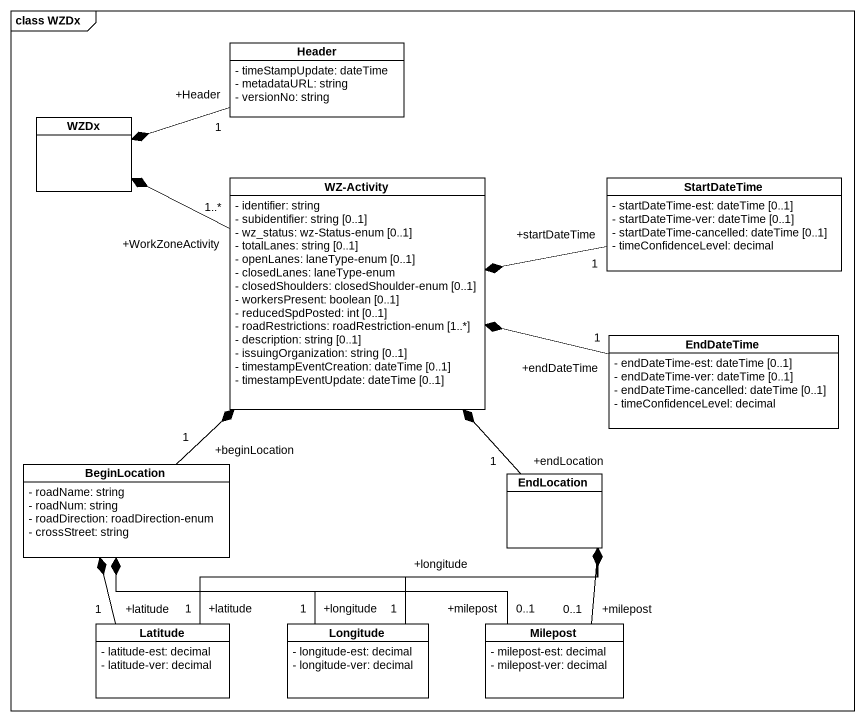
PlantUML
@startuml
mainframe class WZDx
hide circle
hide empty members
skinparam classAttributeIconSize 0
class "Header" as Header_ {
  - timeStampUpdate: dateTime
  - metadataURL: string
  - versionNo: string
}
class WZDx
class "WZ-Activity" as WZ_Activity {
  - identifier: string
  - subidentifier: string [0..1]
  - wz_status: wz-Status-enum [0..1]
  - totalLanes: string [0..1]
  - openLanes: laneType-enum [0..1]
  - closedLanes: laneType-enum
  - closedShoulders: closedShoulder-enum [0..1]
  - workersPresent: boolean [0..1]
  - reducedSpdPosted: int [0..1]
  - roadRestrictions: roadRestriction-enum [1..*]
  - description: string [0..1]
  - issuingOrganization: string [0..1]
  - timestampEventCreation: dateTime [0..1]
  - timestampEventUpdate: dateTime [0..1]
}
class StartDateTime {
  - startDateTime-est: dateTime [0..1]
  - startDateTime-ver: dateTime [0..1]
  - startDateTime-cancelled: dateTime [0..1]
  - timeConfidenceLevel: decimal
}
class EndDateTime {
  - endDateTime-est: dateTime [0..1]
  - endDateTime-ver: dateTime [0..1]
  - endDateTime-cancelled: dateTime [0..1]
  - timeConfidenceLevel: decimal
}
class BeginLocation {
  - roadName: string
  - roadNum: string
  - roadDirection: roadDirection-enum
  - crossStreet: string
}
class EndLocation
class Latitude {
  - latitude-est: decimal
  - latitude-ver: decimal
}
class Longitude {
  - longitude-est: decimal
  - longitude-ver: decimal
}
class Milepost {
  - milepost-est: decimal
  - milepost-ver: decimal
}
Header_ "+Header\n1" -left-* WZDx
WZ_Activity "+WorkZoneActivity\n1..*" -left-* WZDx
StartDateTime "+startDateTime\n1" -left-* WZ_Activity
EndDateTime "+endDateTime\n1" -left-* WZ_Activity
BeginLocation "+beginLocation\n1" -up-* WZ_Activity
EndLocation "+endLocation\n1" -up-* WZ_Activity
Latitude "+latitude\n1" -up-* BeginLocation
Latitude "+latitude\n1" -right-* EndLocation
Longitude "+longitude\n1" -up-* BeginLocation
Longitude "+longitude\n1" -up-* EndLocation
Milepost "+milepost\n0..1" -left-* BeginLocation
Milepost "+milepost\n0..1" -up-* EndLocation
@enduml
